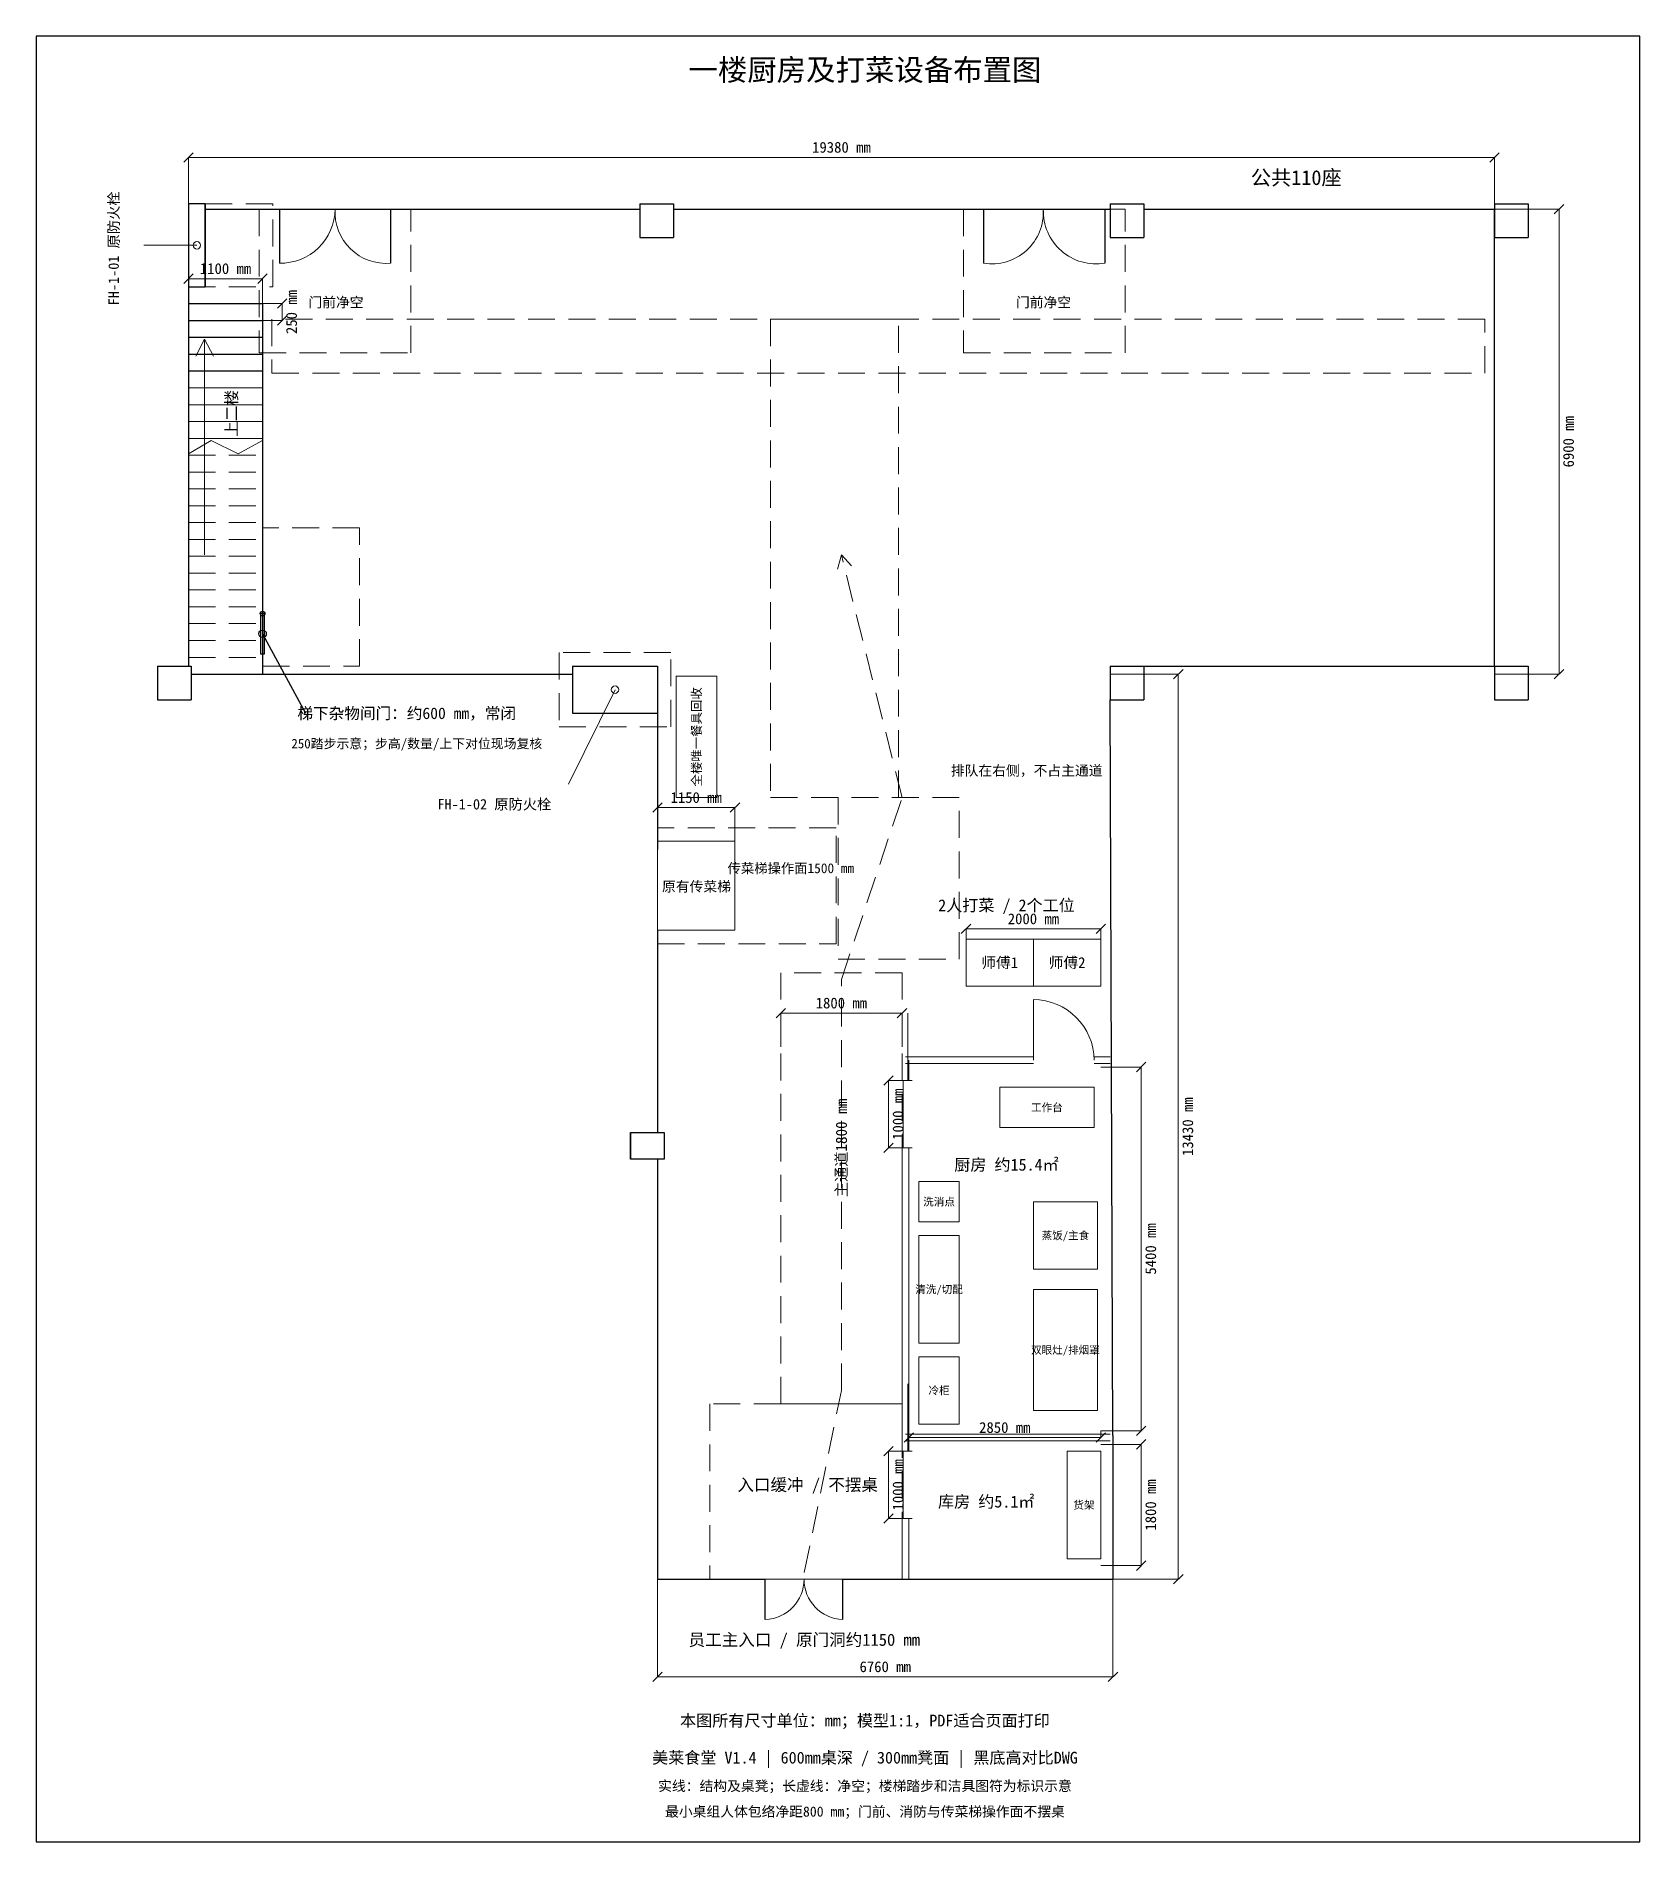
# Model space of a CAD drawing. Header units: millimetres. Extents: x -1800 to 22000, y -3300 to 23500.
import ezdxf
from ezdxf.enums import TextEntityAlignment as Align

# ---------------------------------------------------------------- set-up
doc = ezdxf.new("R2010")
doc.units = ezdxf.units.MM
doc.linetypes.add('PLAN_DASH', pattern=[600, 400, -200])
for name, color, linetype, lineweight, true_color in [('净空保留', 9, 'PLAN_DASH', 18, 0x6e96a0), ('原有传菜梯', 4, 'Continuous', 18, 0x195f96), ('原有结构', 7, 'Continuous', 30, 0x2d2d2d), ('厨房设备', 4, 'Continuous', 18, 0x285a96), ('唯一回收点', 30, 'Continuous', 18, 0x96461e), ('图框', 7, 'Continuous', 30, 0x323232), ('尺寸', 2, 'Continuous', 18, 0x50555f), ('常闭门', 2, 'Continuous', 30, 0x965a19), ('打菜2人', 30, 'Continuous', 18, 0xb95f14), ('文字', 7, 'Continuous', 18, 0x232323), ('新隔墙', 30, 'Continuous', 18, 0xb96419), ('梯下投影', 9, 'PLAN_DASH', 18, 0x6e7882), ('楼梯踏步', 4, 'Continuous', 18, 0x1e6491), ('流线', 6, 'PLAN_DASH', 18, 0xa04b87), ('消防标识', 1, 'Continuous', 18, 0xaf2323), ('门', 3, 'Continuous', 18, 0x5a735a)]:
    doc.layers.add(name, color=color, linetype=linetype, lineweight=lineweight, true_color=true_color)
doc.styles.add('CN', font='simhei.ttf')

msp = doc.modelspace()

# ---------------------------------------------------------------- linework, layer by layer
at = {"layer": '净空保留'}
for points in [[(461, 19780), (1711, 19780), (1711, 21010), (461, 21010)], [(1511, 18800), (3761, 18800), (3761, 20930), (1511, 20930)], [(11961, 18800), (14361, 18800), (14361, 20930), (11961, 20930)], [(1700, 18500), (19700, 18500), (19700, 19300), (1700, 19300)], [(9100, 12200), (11000, 12200), (11000, 19300), (9100, 19300)], [(1561, 14150), (3000, 14150), (3000, 16200), (1561, 16200)], [(5960, 13250), (7621, 13250), (7621, 14350), (5960, 14350)], [(10100, 9800), (11900, 9800), (11900, 12200), (10100, 12200)], [(7421, 10030), (10071, 10030), (10071, 11750), (7421, 11750)], [(9250, 3200), (11050, 3200), (11050, 9600), (9250, 9600)], [(8200, 600), (11050, 600), (11050, 3200), (8200, 3200)]]:
    msp.add_lwpolyline(points, close=True, dxfattribs=at)
at = {"layer": '原有传菜梯'}
for p, q in [((7421, 11550), (8571, 11550)), ((7421, 11550), (7421, 10230)), ((8571, 11550), (8571, 10230)), ((8571, 10230), (7421, 10230))]:
    msp.add_line(p, q, dxfattribs=at)
at = {"layer": '原有结构'}
for p, q in [((461, 20930), (461, 14150)), ((711, 21010), (711, 19780)), ((711, 20930), (1811, 20930)), ((1811, 20930), (1811, 20130)), ((1811, 20930), (3461, 20930)), ((3461, 20930), (3461, 20130)), ((3461, 20930), (7161, 20930)), ((7161, 21010), (7161, 20510)), ((7161, 21010), (7661, 21010)), ((7661, 21010), (7661, 20510)), ((7661, 20930), (14141, 20930)), ((12261, 20930), (12261, 20130)), ((14061, 20930), (14061, 20130)), ((14141, 21010), (14141, 20510)), ((14141, 21010), (14641, 21010)), ((14641, 21010), (14641, 20510)), ((14641, 20930), (19841, 20930)), ((19841, 21010), (19841, 20510)), ((19841, 21010), (20341, 21010)), ((19841, 14150), (19841, 20930)), ((20341, 21010), (20341, 20510)), ((7161, 20510), (7661, 20510)), ((14141, 20510), (14641, 20510)), ((19841, 20510), (20341, 20510)), ((461, 19530), (1561, 19530)), ((1561, 19530), (1561, 14030)), ((461, 19280), (1561, 19280)), ((461, 19030), (1561, 19030)), ((461, 18780), (1561, 18780)), ((461, 18530), (1561, 18530)), ((0, 14150), (0, 13650)), ((0, 14150), (500, 14150)), ((500, 14150), (500, 13650)), ((500, 14030), (1561, 14030)), ((1561, 14030), (6161, 14030)), ((6161, 14150), (6161, 13450)), ((6161, 14150), (7421, 14150)), ((7421, 14150), (7421, 13450)), ((14141, 14150), (14141, 13650)), ((14141, 14150), (14641, 14150)), ((14641, 14150), (14641, 13650)), ((14641, 14150), (19841, 14150)), ((19841, 14150), (19841, 13650)), ((19841, 14150), (20341, 14150)), ((20341, 14150), (20341, 13650)), ((0, 13650), (500, 13650)), ((6161, 13450), (7421, 13450)), ((7421, 13450), (7421, 11430)), ((14141, 13650), (14641, 13650)), ((14181, 2730), (14141, 13650)), ((19841, 13650), (20341, 13650)), ((7421, 10230), (7421, 7230)), ((7021, 7230), (7021, 6830)), ((7421, 6830), (7421, 2730)), ((7421, 2730), (7421, 1980)), ((14181, 2730), (14181, 600)), ((7421, 1980), (7421, 600)), ((7421, 600), (9021, 600)), ((9021, 0), (9021, 600)), ((10171, 600), (14181, 600)), ((10171, 0), (10171, 600))]:
    msp.add_line(p, q, dxfattribs=at)
for points in [[(711, 21010), (461, 21010), (461, 19780), (711, 19780)], [(7021, 7230), (7521, 7230), (7521, 6830), (7021, 6830)]]:
    msp.add_lwpolyline(points, close=True, dxfattribs=at)
at = {"layer": '厨房设备'}
for points in [[(12500, 7300), (13900, 7300), (13900, 7900), (12500, 7900)], [(11300, 5900), (11900, 5900), (11900, 6500), (11300, 6500)], [(13000, 5200), (13950, 5200), (13950, 6200), (13000, 6200)], [(11300, 4100), (11900, 4100), (11900, 5700), (11300, 5700)], [(13000, 3100), (13950, 3100), (13950, 4900), (13000, 4900)], [(11300, 2900), (11900, 2900), (11900, 3900), (11300, 3900)], [(13500, 900), (14000, 900), (14000, 2500), (13500, 2500)]]:
    msp.add_lwpolyline(points, close=True, dxfattribs=at)
at = {"layer": '唯一回收点'}
msp.add_lwpolyline([(7700, 12200), (8300, 12200), (8300, 14000), (7700, 14000)], close=True, dxfattribs=at)
at = {"layer": '图框'}
msp.add_lwpolyline([(-1800, -3300), (22000, -3300), (22000, 23500), (-1800, 23500)], close=True, dxfattribs=at)
at = {"layer": '尺寸'}
for p, q in [((391, 21630), (531, 21770)), ((19771, 21630), (19911, 21770)), ((461, 20930), (461, 21700)), ((461, 21700), (19841, 21700)), ((19841, 20930), (19841, 21700)), ((19841, 20930), (20800, 20930)), ((20730, 20860), (20870, 21000)), ((20800, 14030), (20800, 20930)), ((391, 19830), (531, 19970)), ((461, 19530), (461, 19900)), ((461, 19900), (1561, 19900)), ((1491, 19830), (1631, 19970)), ((1561, 19530), (1561, 19900)), ((1780, 19460), (1920, 19600)), ((1561, 19530), (1850, 19530)), ((1780, 19210), (1920, 19350)), ((1850, 19280), (1850, 19530)), ((1561, 19280), (1850, 19280)), ((14141, 14030), (15150, 14030)), ((15080, 13960), (15220, 14100)), ((15150, 600), (15150, 14030)), ((19841, 14030), (20800, 14030)), ((20730, 13960), (20870, 14100)), ((7351, 11980), (7491, 12120)), ((8501, 11980), (8641, 12120)), ((7421, 11550), (7421, 12050)), ((7421, 12050), (8571, 12050)), ((8571, 11550), (8571, 12050)), ((11930, 10180), (12070, 10320)), ((12000, 10100), (12000, 10250)), ((12000, 10250), (14000, 10250)), ((13930, 10180), (14070, 10320)), ((14000, 10100), (14000, 10250)), ((9180, 8930), (9320, 9070)), ((9250, 8500), (9250, 9000)), ((9250, 9000), (11050, 9000)), ((10980, 8930), (11120, 9070)), ((11050, 8500), (11050, 9000)), ((10780, 7930), (10920, 8070)), ((14000, 8200), (14600, 8200)), ((14530, 8130), (14670, 8270)), ((14600, 2800), (14600, 8200)), ((11100, 8000), (10850, 8000)), ((10850, 7000), (10850, 8000)), ((10780, 6930), (10920, 7070)), ((11100, 7000), (10850, 7000)), ((11080, 2630), (11220, 2770)), ((11150, 2800), (11150, 2700)), ((11150, 2700), (14000, 2700)), ((13930, 2630), (14070, 2770)), ((14000, 2800), (14000, 2700)), ((14000, 2800), (14600, 2800)), ((14530, 2730), (14670, 2870)), ((10780, 2430), (10920, 2570)), ((11100, 2500), (10850, 2500)), ((10850, 1500), (10850, 2500)), ((14000, 2600), (14600, 2600)), ((14530, 2530), (14670, 2670)), ((14600, 800), (14600, 2600)), ((10780, 1430), (10920, 1570)), ((11100, 1500), (10850, 1500)), ((14530, 730), (14670, 870)), ((7421, 600), (7421, -850)), ((14000, 800), (14600, 800)), ((14141, 600), (15150, 600)), ((14181, 600), (14181, -850)), ((15080, 530), (15220, 670)), ((7351, -920), (7491, -780)), ((14111, -920), (14251, -780)), ((7421, -850), (14181, -850))]:
    msp.add_line(p, q, dxfattribs=at)
at = {"layer": '常闭门'}
msp.add_line((1561, 14630), (2200, 13450), dxfattribs=at)
msp.add_lwpolyline([(1531, 14330), (1591, 14330), (1591, 14930), (1531, 14930)], close=True, dxfattribs=at)
for centre, radius in [((1561, 14930), 35), ((1561, 14630), 55)]:
    msp.add_circle(centre, radius, dxfattribs=at)
at = {"layer": '打菜2人'}
msp.add_line((13000, 9400), (13000, 10100), dxfattribs=at)
msp.add_lwpolyline([(12000, 9400), (14000, 9400), (14000, 10100), (12000, 10100)], close=True, dxfattribs=at)
at = {"layer": '新隔墙'}
for p, q in [((11100, 8350), (13000, 8350)), ((13900, 8350), (14140, 8350)), ((11050, 8000), (11050, 8300)), ((11100, 8250), (13000, 8250)), ((11150, 8000), (11150, 8300)), ((13900, 8250), (14140, 8250)), ((11050, 2500), (11050, 7000)), ((11150, 2500), (11150, 7000)), ((11100, 2750), (14140, 2750)), ((11100, 2650), (14140, 2650)), ((11050, 600), (11050, 1500)), ((11150, 600), (11150, 1500))]:
    msp.add_line(p, q, dxfattribs=at)
at = {"layer": '梯下投影'}
for p, q in [((461, 17280), (1561, 17280)), ((461, 17030), (1561, 17030)), ((461, 16780), (1561, 16780)), ((461, 16530), (1561, 16530)), ((461, 16280), (1561, 16280)), ((461, 16030), (1561, 16030)), ((461, 15780), (1561, 15780)), ((461, 15530), (1561, 15530)), ((461, 15280), (1561, 15280)), ((461, 15030), (1561, 15030)), ((461, 14780), (1561, 14780)), ((461, 14530), (1561, 14530)), ((461, 14280), (1561, 14280))]:
    msp.add_line(p, q, dxfattribs=at)
at = {"layer": '楼梯踏步'}
for p, q in [((700, 19000), (570, 18750)), ((700, 15800), (700, 19000)), ((700, 19000), (830, 18750)), ((461, 18280), (1561, 18280)), ((461, 18030), (1561, 18030)), ((461, 17780), (1561, 17780)), ((461, 17530), (1561, 17530)), ((461, 17300), (800, 17500)), ((800, 17500), (1200, 17300)), ((1200, 17300), (1561, 17500))]:
    msp.add_line(p, q, dxfattribs=at)
at = {"layer": '流线'}
for p, q in [((10150, 15800), (10095, 15587)), ((11050, 12200), (10150, 15800)), ((10150, 15800), (10299, 15638)), ((10150, 9500), (11050, 12200)), ((10150, 3400), (10150, 9500)), ((9600, 700), (10150, 3400))]:
    msp.add_line(p, q, dxfattribs=at)
at = {"layer": '消防标识'}
for p, q in [((586, 20395), (-200, 20395)), ((6791, 13800), (6100, 12400))]:
    msp.add_line(p, q, dxfattribs=at)
for centre in [(586, 20395), (6791, 13800)]:
    msp.add_circle(centre, 55, dxfattribs=at)
at = {"layer": '门'}
for p, q in [((13000, 8300), (13000, 9200)), ((11135, 8000), (11135, 9000)), ((11000, 8000), (11200, 8000)), ((11065, 7000), (11065, 8000)), ((11000, 7000), (11200, 7000)), ((11135, 2500), (11135, 3500)), ((11000, 2500), (11200, 2500)), ((11065, 1500), (11065, 2500)), ((11000, 1500), (11200, 1500)), ((9021, 600), (10171, 600)), ((9021, 600), (10171, 600))]:
    msp.add_line(p, q, dxfattribs=at)
for centre, radius, start, end in [((1828, 20938), 808, 268.7699, 359.4673), ((3394, 20886), 759, 176.6732, 275.0896), ((12381, 20887), 767, 261.0359, 3.1993), ((13933, 20906), 787, 178.2682, 279.3672), ((13000, 8300), 900, 0, 90), ((9000, 596), 596, 272.039, 0.3987), ((10192, 596), 596, 179.6013, 267.961)]:
    msp.add_arc(centre, radius, start, end, dxfattribs=at)

# ---------------------------------------------------------------- texts
at = {"layer": '原有传菜梯', "style": 'CN'}
msp.add_text('原有传菜梯', height=150, dxfattribs=at).set_placement((8000, 10880), align=Align.MIDDLE_CENTER)
at = {"layer": '厨房设备', "style": 'CN'}
for s, height, p in [('工作台', 115, (13200, 7600)), ('厨房 约15.4㎡', 175, (12600, 6750)), ('洗消点', 115, (11600, 6200)), ('蒸饭/主食', 115, (13475, 5700)), ('清洗/切配', 115, (11600, 4900)), ('双眼灶/排烟罩', 115, (13475, 4000)), ('冷柜', 115, (11600, 3400)), ('库房 约5.1㎡', 175, (12300, 1750)), ('货架', 115, (13750, 1700))]:
    msp.add_text(s, height=height, dxfattribs=at).set_placement(p, align=Align.MIDDLE_CENTER)
at = {"layer": '唯一回收点', "style": 'CN'}
msp.add_text('全楼唯一餐具回收', height=135, rotation=90, dxfattribs=at).set_placement((8000, 13100), align=Align.MIDDLE_CENTER)
at = {"layer": '尺寸', "style": 'CN'}
for s, p in [('19380 mm', (10151, 21850)), ('1100 mm', (1011, 20050)), ('1150 mm', (7996, 12200)), ('2000 mm', (13000, 10400)), ('1800 mm', (10150, 9150)), ('2850 mm', (12575, 2850)), ('6760 mm', (10801, -700))]:
    msp.add_text(s, height=160, dxfattribs=at).set_placement(p, align=Align.MIDDLE_CENTER)
for s, p in [('250 mm', (1990, 19405)), ('6900 mm', (20940, 17480)), ('1000 mm', (10990, 7500)), ('13430 mm', (15290, 7315)), ('5400 mm', (14740, 5500)), ('1000 mm', (10990, 2000)), ('1800 mm', (14740, 1700))]:
    msp.add_text(s, height=160, rotation=90, dxfattribs=at).set_placement(p, align=Align.MIDDLE_CENTER)
at = {"layer": '常闭门', "style": 'CN'}
msp.add_text('梯下杂物间门：约600 mm，常闭', height=170, dxfattribs=at).set_placement((3700, 13450), align=Align.MIDDLE_CENTER)
at = {"layer": '打菜2人', "style": 'CN'}
for s, height, p in [('2人打菜 / 2个工位', 175, (12600, 10600)), ('师傅1', 160, (12500, 9750)), ('师傅2', 160, (13500, 9750))]:
    msp.add_text(s, height=height, dxfattribs=at).set_placement(p, align=Align.MIDDLE_CENTER)
at = {"layer": '文字', "style": 'CN'}
for s, height, p in [('一楼厨房及打菜设备布置图', 320, (10500, 23000)), ('公共110座', 220, (16900, 21400)), ('门前净空', 150, (2650, 19550)), ('门前净空', 150, (13150, 19550)), ('排队在右侧，不占主通道', 150, (12900, 12600)), ('传菜梯操作面1500 mm', 145, (9400, 11150)), ('入口缓冲 / 不摆桌', 180, (9650, 2000)), ('员工主入口 / 原门洞约1150 mm', 180, (9600, -300)), ('本图所有尺寸单位：mm；模型1:1，PDF适合页面打印', 175, (10500, -1500)), ('美莱食堂 V1.4 | 600mm桌深 / 300mm凳面 | 黑底高对比DWG', 175, (10500, -2050)), ('实线：结构及桌凳；长虚线：净空；楼梯踏步和洁具图符为标识示意', 150, (10500, -2470)), ('最小桌组人体包络净距800 mm；门前、消防与传菜梯操作面不摆桌', 150, (10500, -2850))]:
    msp.add_text(s, height=height, dxfattribs=at).set_placement(p, align=Align.MIDDLE_CENTER)
msp.add_text('主通道1800 mm', height=165, rotation=90, dxfattribs=at).set_placement((10150, 7000), align=Align.MIDDLE_CENTER)
at = {"layer": '楼梯踏步', "style": 'CN'}
msp.add_text('上二楼', height=170, rotation=90, dxfattribs=at).set_placement((1100, 17900), align=Align.MIDDLE_CENTER)
msp.add_text('250踏步示意；步高/数量/上下对位现场复核', height=140, dxfattribs=at).set_placement((3850, 13000), align=Align.MIDDLE_CENTER)
at = {"layer": '消防标识', "style": 'CN'}
msp.add_text('FH-1-01 原防火栓', height=155, rotation=90, dxfattribs=at).set_placement((-650, 20350), align=Align.MIDDLE_CENTER)
msp.add_text('FH-1-02 原防火栓', height=155, dxfattribs=at).set_placement((5000, 12100), align=Align.MIDDLE_CENTER)

doc.saveas('drawing.dxf')
